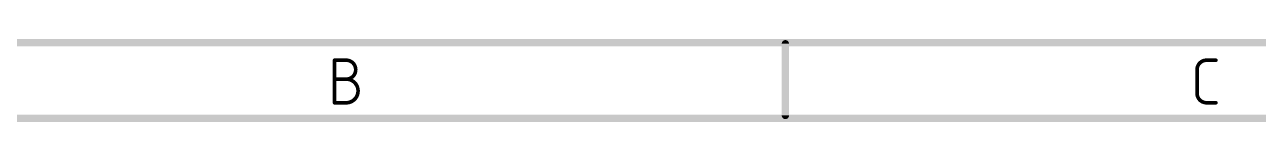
# Model space of a CAD drawing. Extents: x 0 to 388, y 0 to 261.
# Drawn here: x 47.3 to 99.1, y 257 to 260.5 of the extents above; entities that cross this region are included whole.
import ezdxf

# ---------------------------------------------------------------- set-up
doc = ezdxf.new("R2010")
doc.units = 0
doc.layers.add('94', color=14, linetype='CONTINUOUS')

msp = doc.modelspace()

# ---------------------------------------------------------------- linework, layer by layer
at = {"layer": '94'}
for points, const_width in [([(387.35, 260.35), (0, 260.35)], 0.3048), ([(79.2, 260.3), (79.2, 257.3)], 0.3048), ([(60.2742, 257.8322), (60.2742, 259.6102)], 0.1524), ([(60.2742, 259.6102), (60.7681, 259.6102)], 0.1524), ([(96.8753, 259.6102), (97.2704, 259.6102)], 0.1524), ([(96.4802, 258.2273), (96.4802, 259.2151)], 0.1524), ([(60.2742, 258.82), (60.7681, 258.82)], 0.1524), ([(60.7681, 257.8322), (60.2742, 257.8322)], 0.1524), ([(97.2704, 257.8322), (96.8753, 257.8322)], 0.1524), ([(384.175, 257.175), (3.175, 257.175)], 0.3048)]:
    msp.add_lwpolyline(points, dxfattribs=dict(at, const_width=const_width))
for points, const_width in [([(79.2762, 260.3, 1), (79.1238, 260.3)], 0.1524), ([(60.3123, 259.6102, 1), (60.2361, 259.6102)], 0.0762), ([(60.2742, 259.6483, 1), (60.2742, 259.5721)], 0.0762), ([(60.7681, 258.82, 1), (60.7681, 259.6102)], 0.1524), ([(60.7681, 259.6483, 1), (60.7681, 259.5721)], 0.0762), ([(60.7681, 259.5721, 1), (60.7681, 259.6483)], 0.0762), ([(96.8753, 259.6102, 0.4142), (96.4802, 259.2151)], 0.1524), ([(96.8753, 259.6483, 1), (96.8753, 259.5721)], 0.0762), ([(96.8753, 259.5721, 1), (96.8753, 259.6483)], 0.0762), ([(97.2704, 259.5721, 1), (97.2704, 259.6483)], 0.0762), ([(96.5183, 259.2151, 1), (96.4421, 259.2151)], 0.0762), ([(96.4421, 259.2151, 1), (96.5183, 259.2151)], 0.0762), ([(60.2742, 258.8581, 1), (60.2742, 258.7819)], 0.0762), ([(60.7681, 257.8322, 1), (60.7681, 258.82)], 0.1524), ([(60.7681, 258.8581, 1), (60.7681, 258.7819)], 0.0762), ([(60.7681, 258.8581, 1), (60.7681, 258.7819)], 0.0762), ([(60.7681, 258.7819, 1), (60.7681, 258.8581)], 0.0762), ([(60.2742, 257.8703, 1), (60.2742, 257.7941)], 0.0762), ([(60.7681, 257.8703, 1), (60.7681, 257.7941)], 0.0762), ([(60.7681, 257.7941, 1), (60.7681, 257.8703)], 0.0762), ([(96.4802, 258.2273, 0.4142), (96.8753, 257.8322)], 0.1524), ([(96.5183, 258.2273, 1), (96.4421, 258.2273)], 0.0762), ([(96.4421, 258.2273, 1), (96.5183, 258.2273)], 0.0762), ([(96.8753, 257.8703, 1), (96.8753, 257.7941)], 0.0762), ([(96.8753, 257.7941, 1), (96.8753, 257.8703)], 0.0762), ([(97.2704, 257.7941, 1), (97.2704, 257.8703)], 0.0762), ([(60.2361, 257.8322, 1), (60.3123, 257.8322)], 0.0762), ([(79.1238, 257.3, 1), (79.2762, 257.3)], 0.1524)]:
    msp.add_lwpolyline(points, format="xyb", dxfattribs=dict(at, const_width=const_width))

doc.saveas('drawing.dxf')
